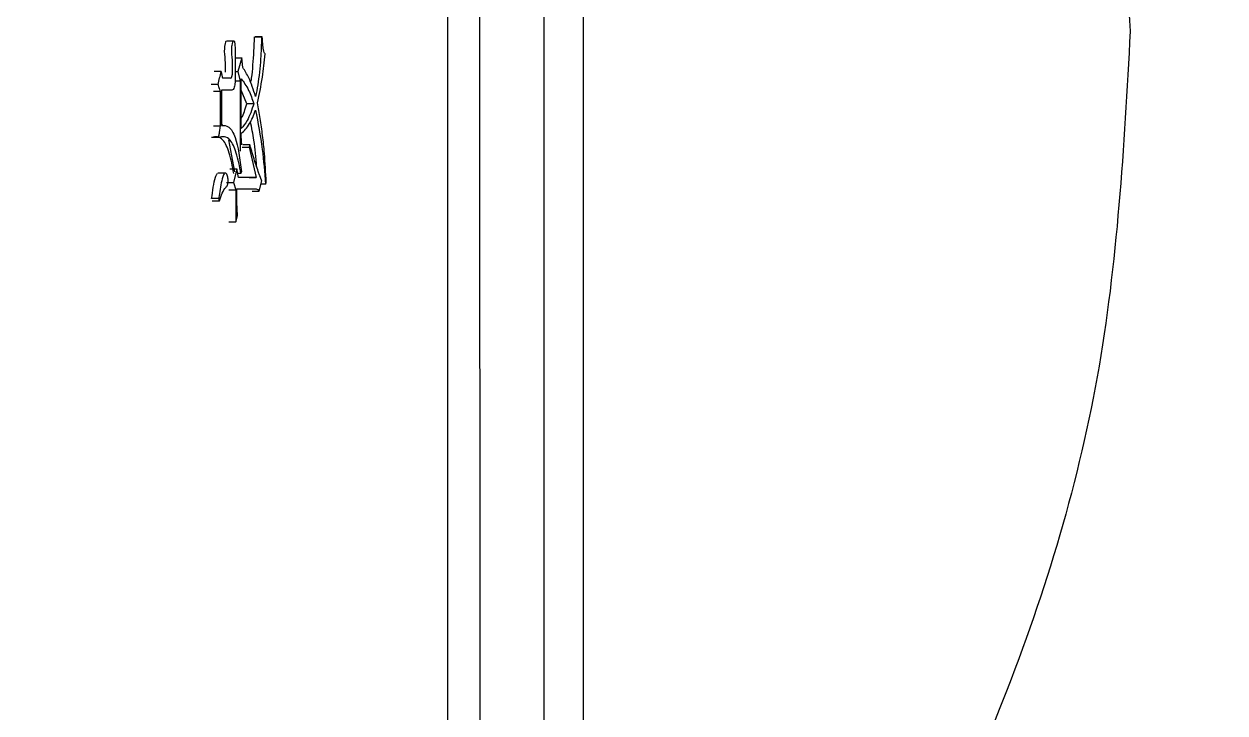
# Model space of a CAD drawing. Header units: millimetres. Extents: x 2223 to 4172, y 741 to 2119.
# Drawn here: x 3173.89 to 3190.06, y 994.7 to 1003.96 of the extents above; entities that cross this region are included whole.
import ezdxf

# ---------------------------------------------------------------- set-up
doc = ezdxf.new("R2010")
doc.units = ezdxf.units.MM

msp = doc.modelspace()

# ---------------------------------------------------------------- linework, layer by layer
at = {"color": 7, "linetype": 'Continuous', "lineweight": 25}
for p, q in [((3181.421, 985.541), (3181.421, 1014.847)), ((3180.889, 1014.573), (3180.892, 985.835)), ((3180.024, 1014.129), (3180.027, 985.836)), ((3179.599, 987.009), (3179.599, 1013.91)), ((3176.998, 1003.791), (3177.091, 1003.791)), ((3177.099, 1003.791), (3177.006, 1003.791)), ((3177.099, 1003.791), (3177.091, 1003.791)), ((3176.711, 1003.735), (3176.616, 1003.735)), ((3176.73, 1003.51), (3176.824, 1003.51)), ((3176.824, 1003.51), (3176.77, 1003.326)), ((3176.838, 1003.38), (3176.824, 1003.51)), ((3176.545, 1003.326), (3176.451, 1003.326)), ((3176.736, 1003.434), (3176.736, 1003.261)), ((3176.736, 1003.326), (3176.77, 1003.326)), ((3176.77, 1003.326), (3176.801, 1003.196)), ((3176.507, 1003.153), (3176.412, 1003.153)), ((3176.563, 1003.239), (3176.673, 1003.239)), ((3176.579, 1003.239), (3176.673, 1003.239)), ((3176.801, 1003.196), (3176.734, 1003.196)), ((3176.801, 1003.196), (3176.801, 1002.255)), ((3176.815, 1002.558), (3176.815, 1003.228)), ((3176.536, 1003.055), (3176.442, 1003.055)), ((3176.536, 1002.59), (3176.536, 1003.055)), ((3176.69, 1003.077), (3176.551, 1003.077)), ((3176.551, 1003.077), (3176.551, 1002.601)), ((3176.891, 1002.893), (3176.815, 1003.076)), ((3176.987, 1002.893), (3176.894, 1002.893)), ((3176.567, 1002.602), (3176.551, 1002.602)), ((3176.513, 1002.439), (3176.418, 1002.439)), ((3176.645, 1002.408), (3176.725, 1001.974)), ((3176.932, 1002.341), (3176.839, 1002.341)), ((3176.932, 1002.341), (3176.924, 1002.309)), ((3176.83, 1002.309), (3176.924, 1002.309)), ((3176.924, 1002.309), (3177.018, 1001.898)), ((3176.662, 1002.017), (3176.756, 1002.017)), ((3176.756, 1002.017), (3176.713, 1001.833)), ((3176.778, 1001.898), (3176.756, 1002.017)), ((3176.595, 1001.958), (3176.5, 1001.958)), ((3176.812, 1001.952), (3176.768, 1001.952)), ((3177.018, 1001.898), (3176.778, 1001.898)), ((3176.812, 1001.952), (3176.821, 1001.974)), ((3176.924, 1001.898), (3177.018, 1001.898)), ((3177.056, 1001.714), (3177.094, 1001.855)), ((3176.619, 1001.833), (3176.713, 1001.833)), ((3176.713, 1001.833), (3176.744, 1001.736)), ((3176.744, 1001.736), (3176.744, 1001.303)), ((3176.759, 1001.747), (3177.018, 1001.747)), ((3176.759, 1001.606), (3176.759, 1001.747)), ((3176.924, 1001.747), (3177.018, 1001.747)), ((3176.962, 1001.714), (3177.056, 1001.714)), ((3177.145, 1001.811), (3177.082, 1001.811)), ((3177.145, 1001.811), (3177.153, 1001.833)), ((3176.513, 1001.617), (3176.418, 1001.617)), ((3176.427, 1001.584), (3176.522, 1001.584)), ((3176.744, 1001.303), (3176.767, 1001.39))]:
    msp.add_line(p, q, dxfattribs=at)
at = {"color": 7, "linetype": 'Continuous', "lineweight": 25, "flags": 128}
for points in [[(3176.536, 1002.59), (3176.512, 1002.59), (3176.488, 1002.59), (3176.442, 1002.59)], [(3176.65, 1001.736), (3176.697, 1001.736), (3176.744, 1001.736)], [(3176.513, 1001.617), (3176.517, 1001.6), (3176.522, 1001.584)], [(3176.65, 1001.303), (3176.673, 1001.303), (3176.697, 1001.303), (3176.744, 1001.303)]]:
    msp.add_lwpolyline(points, dxfattribs=at)
at = {"color": 7, "linetype": 'Continuous', "lineweight": 25}
for points, knots in [([(3102.989, 995.903), (3105.549, 995.928), (3109.129, 995.962), (3114.399, 996.241), (3118.863, 996.577), (3124.179, 997.142), (3129.748, 997.916), (3135.562, 998.926), (3141.533, 1000.182), (3147.609, 1001.692), (3153.747, 1003.463), (3159.912, 1005.497), (3166.076, 1007.797), (3172.212, 1010.362), (3178.301, 1013.192), (3184.32, 1016.286), (3190.253, 1019.641), (3196.082, 1023.253), (3201.792, 1027.118), (3207.367, 1031.232), (3212.795, 1035.59), (3218.06, 1040.184), (3223.152, 1045.008), (3228.056, 1050.056), (3232.763, 1055.319), (3237.261, 1060.789), (3241.539, 1066.457), (3245.588, 1072.314), (3249.398, 1078.351), (3252.959, 1084.557), (3256.265, 1090.922), (3259.305, 1097.434), (3262.075, 1104.083), (3264.565, 1110.858), (3266.77, 1117.745), (3268.685, 1124.734), (3270.304, 1131.812), (3271.621, 1138.966), (3272.634, 1146.183), (3273.339, 1153.45), (3273.732, 1160.754), (3273.81, 1168.082), (3273.573, 1175.42), (3273.019, 1182.754), (3272.147, 1190.072), (3270.957, 1197.359), (3269.449, 1204.602), (3267.624, 1211.786), (3265.483, 1218.899), (3263.029, 1225.927), (3260.265, 1232.855), (3257.192, 1239.672), (3253.815, 1246.362), (3250.137, 1252.914), (3246.163, 1259.314), (3241.898, 1265.55), (3237.347, 1271.608), (3232.515, 1277.476), (3227.408, 1283.142), (3222.032, 1288.595), (3216.585, 1293.642), (3211.112, 1298.295), (3205.653, 1302.564), (3200.028, 1306.607), (3194.247, 1310.415), (3188.319, 1313.983), (3182.257, 1317.305), (3176.071, 1320.375), (3169.775, 1323.189), (3163.381, 1325.741), (3156.906, 1328.027), (3150.368, 1330.043), (3143.793, 1331.786), (3137.22, 1333.25), (3130.726, 1334.432), (3124.437, 1335.329), (3118.913, 1335.913), (3114.03, 1336.28), (3109.206, 1336.52), (3103.232, 1336.637), (3097.715, 1336.527), (3092.446, 1336.255), (3087.982, 1335.917), (3082.665, 1335.352), (3077.096, 1334.579), (3071.283, 1333.569), (3065.312, 1332.313), (3059.236, 1330.802), (3053.098, 1329.032), (3046.933, 1326.997), (3040.769, 1324.698), (3034.632, 1322.133), (3028.544, 1319.302), (3022.525, 1316.209), (3016.592, 1312.854), (3010.763, 1309.242), (3005.053, 1305.376), (2999.477, 1301.262), (2994.05, 1296.905), (2988.784, 1292.311), (2983.693, 1287.486), (2978.788, 1282.438), (2974.081, 1277.176), (2969.584, 1271.706), (2965.305, 1266.037), (2961.257, 1260.18), (2957.447, 1254.143), (2953.885, 1247.938), (2950.58, 1241.573), (2947.538, 1235.061), (2944.776, 1228.409), (2942.439, 1222.127), (2941.16, 1218.022), (2940.597, 1216.214)], [0, 0, 0, 0, 0.0102074, 0.014274, 0.021037, 0.0280561, 0.0355867, 0.0434511, 0.0515783, 0.0599113, 0.0684099, 0.0770439, 0.085791, 0.0946336, 0.1035582, 0.112554, 0.1216124, 0.1307262, 0.1398897, 0.1490979, 0.1583469, 0.1676331, 0.1769537, 0.1863062, 0.1956884, 0.2050985, 0.2145348, 0.2239961, 0.233481, 0.2429885, 0.2525178, 0.262068, 0.2716385, 0.2812287, 0.2908382, 0.3004664, 0.3101132, 0.3197782, 0.3294613, 0.3391624, 0.3488814, 0.3586183, 0.3683733, 0.3781464, 0.387938, 0.3977483, 0.4075776, 0.4174265, 0.4272956, 0.4371854, 0.4470968, 0.4570307, 0.4669882, 0.4769704, 0.486979, 0.4970156, 0.5070822, 0.5171812, 0.5273154, 0.5374882, 0.5477037, 0.5569145, 0.5661226, 0.5753266, 0.5845258, 0.5937191, 0.6029052, 0.6120821, 0.6212471, 0.6303962, 0.6395236, 0.6486197, 0.6576679, 0.6666375, 0.6754633, 0.6839789, 0.6919633, 0.6976055, 0.7035012, 0.7112199, 0.7214273, 0.7254939, 0.7322569, 0.739276, 0.7468066, 0.754671, 0.7627982, 0.7711312, 0.7796298, 0.7882638, 0.7970109, 0.8058535, 0.8147781, 0.8237739, 0.8328323, 0.8419461, 0.8511096, 0.8603178, 0.8695668, 0.878853, 0.8881736, 0.8975261, 0.9069083, 0.9163184, 0.9257547, 0.935216, 0.9447009, 0.9542084, 0.9637377, 0.9732879, 0.9828584, 0.9924486, 1, 1, 1, 1]), ([(3185.069, 1016.762), (3185.765, 1015.529), (3187.228, 1012.938), (3188.513, 1008.539), (3188.692, 1005.425), (3188.782, 1003.868)], [0, 0, 0, 0, 0.312215, 0.656107, 1, 1, 1, 1]), ([(3176.944, 1003.17), (3176.948, 1003.192), (3176.962, 1003.267), (3176.975, 1003.414), (3176.989, 1003.599), (3176.993, 1003.727), (3176.995, 1003.791)], [0, 0, 0, 0, 0.120306, 0.411451, 0.705042, 1, 1, 1, 1]), ([(3177.091, 1003.791), (3177.087, 1003.692), (3177.082, 1003.53), (3177.062, 1003.315), (3177.04, 1003.143), (3177.02, 1003.041), (3177.009, 1002.991)], [0, 0, 0, 0, 0.343988, 0.565055, 0.783969, 1, 1, 1, 1]), ([(3177.137, 1003.564), (3177.132, 1003.569), (3177.123, 1003.579), (3177.114, 1003.621), (3177.105, 1003.69), (3177.101, 1003.749), (3177.099, 1003.791)], [0, 0, 0, 0, 0.175771, 0.359485, 0.548639, 1, 1, 1, 1]), ([(3176.604, 1003.318), (3176.604, 1003.32), (3176.608, 1003.374), (3176.604, 1003.482), (3176.589, 1003.6), (3176.598, 1003.682), (3176.605, 1003.715), (3176.611, 1003.732), (3176.614, 1003.734), (3176.615, 1003.734)], [0, 0, 0, 0, 0.018521, 0.367057, 0.710389, 0.822056, 0.932404, 0.97926, 1, 1, 1, 1]), ([(3176.673, 1003.239), (3176.674, 1003.238), (3176.676, 1003.236), (3176.679, 1003.234), (3176.681, 1003.236), (3176.684, 1003.243), (3176.688, 1003.255), (3176.694, 1003.267), (3176.698, 1003.293), (3176.702, 1003.364), (3176.7, 1003.48), (3176.685, 1003.598), (3176.693, 1003.68), (3176.7, 1003.714), (3176.707, 1003.732), (3176.713, 1003.738), (3176.719, 1003.737), (3176.724, 1003.73), (3176.728, 1003.715), (3176.733, 1003.676), (3176.737, 1003.579), (3176.736, 1003.493), (3176.736, 1003.434)], [0, 0, 0, 0, 0.0138, 0.025127, 0.031098, 0.037099, 0.060784, 0.089374, 0.112534, 0.153888, 0.320046, 0.483741, 0.537098, 0.589789, 0.612612, 0.635583, 0.657284, 0.674402, 0.691535, 0.721107, 0.811251, 1, 1, 1, 1]), ([(3177.034, 1002.904), (3177.058, 1003.015), (3177.103, 1003.216), (3177.126, 1003.457), (3177.137, 1003.564)], [0, 0, 0, 0, 0.554975, 1, 1, 1, 1]), ([(3176.507, 1003.153), (3176.513, 1003.182), (3176.526, 1003.239), (3176.539, 1003.297), (3176.545, 1003.326)], [0, 0, 0, 0, 0.4999994, 1, 1, 1, 1]), ([(3176.545, 1003.326), (3176.548, 1003.311), (3176.554, 1003.283), (3176.56, 1003.254), (3176.563, 1003.239)], [0, 0, 0, 0, 0.5, 1, 1, 1, 1]), ([(3177.009, 1002.991), (3176.98, 1003.08), (3176.929, 1003.239), (3176.865, 1003.337), (3176.838, 1003.38)], [0, 0, 0, 0, 0.563739, 1, 1, 1, 1]), ([(3176.536, 1003.055), (3176.533, 1003.067), (3176.526, 1003.089), (3176.516, 1003.122), (3176.51, 1003.142), (3176.507, 1003.153)], [0, 0, 0, 0, 0.365746, 0.682872, 1, 1, 1, 1]), ([(3176.736, 1003.261), (3176.736, 1003.234), (3176.735, 1003.181), (3176.725, 1003.113), (3176.707, 1003.08), (3176.696, 1003.078), (3176.69, 1003.077)], [0, 0, 0, 0, 0.293529, 0.577239, 0.79045, 1, 1, 1, 1]), ([(3176.815, 1003.228), (3176.85, 1003.183), (3176.913, 1003.1), (3176.964, 1002.957), (3176.987, 1002.893)], [0, 0, 0, 0, 0.555585, 1, 1, 1, 1]), ([(3176.987, 1002.893), (3176.959, 1002.81), (3176.907, 1002.662), (3176.843, 1002.59), (3176.815, 1002.558)], [0, 0, 0, 0, 0.56317, 1, 1, 1, 1]), ([(3176.815, 1002.696), (3176.817, 1002.699), (3176.847, 1002.74), (3176.87, 1002.82), (3176.891, 1002.893)], [0, 0, 0, 0, 0.075653, 1, 1, 1, 1]), ([(3177.153, 1001.833), (3177.146, 1001.965), (3177.135, 1002.181), (3177.105, 1002.466), (3177.074, 1002.695), (3177.047, 1002.835), (3177.034, 1002.904)], [0, 0, 0, 0, 0.3437, 0.56446, 0.78335, 1, 1, 1, 1]), ([(3176.815, 1002.493), (3176.855, 1002.528), (3176.926, 1002.592), (3176.984, 1002.74), (3177.009, 1002.807)], [0, 0, 0, 0, 0.555454, 1, 1, 1, 1]), ([(3177.009, 1002.807), (3177.042, 1002.635), (3177.101, 1002.327), (3177.131, 1001.97), (3177.145, 1001.811)], [0, 0, 0, 0, 0.554852, 1, 1, 1, 1]), ([(3176.513, 1002.439), (3176.515, 1002.454), (3176.52, 1002.483), (3176.528, 1002.534), (3176.533, 1002.569), (3176.536, 1002.59)], [0, 0, 0, 0, 0.293208, 0.586415, 1, 1, 1, 1]), ([(3176.551, 1002.601), (3176.584, 1002.601), (3176.649, 1002.6), (3176.763, 1002.426), (3176.798, 1002.147), (3176.821, 1001.974)], [0, 0, 0, 0, 0.271711, 0.545564, 1, 1, 1, 1]), ([(3177.024, 1002.044), (3177.014, 1002.166), (3176.995, 1002.385), (3176.958, 1002.57), (3176.941, 1002.652)], [0, 0, 0, 0, 0.559578, 1, 1, 1, 1]), ([(3176.717, 1001.952), (3176.698, 1002.05), (3176.661, 1002.242), (3176.557, 1002.464), (3176.47, 1002.448), (3176.418, 1002.439)], [0, 0, 0, 0, 0.291558, 0.569369, 1, 1, 1, 1]), ([(3176.812, 1001.952), (3176.794, 1002.05), (3176.757, 1002.242), (3176.653, 1002.464), (3176.566, 1002.448), (3176.513, 1002.439)], [0, 0, 0, 0, 0.29142, 0.569226, 1, 1, 1, 1]), ([(3176.824, 1002.341), (3176.822, 1002.359), (3176.82, 1002.392), (3176.816, 1002.442), (3176.816, 1002.476), (3176.815, 1002.493)], [0, 0, 0, 0, 0.3484066, 0.6722881, 1, 1, 1, 1]), ([(3177.094, 1001.855), (3177.092, 1001.858), (3177.09, 1001.864), (3177.087, 1001.871), (3177.084, 1001.879), (3177.081, 1001.886), (3177.078, 1001.893), (3177.076, 1001.899), (3177.073, 1001.906), (3177.07, 1001.914), (3177.068, 1001.921), (3177.065, 1001.927), (3177.061, 1001.938), (3177.046, 1001.979), (3177.027, 1002.035), (3176.989, 1002.15), (3176.959, 1002.249), (3176.936, 1002.331), (3176.932, 1002.341)], [0, 0, 0, 0, 0.025377, 0.038065, 0.050754, 0.076131, 0.088819, 0.101507, 0.114196, 0.139573, 0.152261, 0.16495, 0.177638, 0.228393, 0.431466, 0.532978, 0.939243, 1, 1, 1, 1]), ([(3176.418, 1001.617), (3176.425, 1001.668), (3176.439, 1001.77), (3176.462, 1001.883), (3176.484, 1001.944), (3176.495, 1001.953), (3176.499, 1001.957)], [0, 0, 0, 0, 0.376936, 0.756018, 0.900931, 1, 1, 1, 1]), ([(3176.522, 1001.584), (3176.535, 1001.621), (3176.561, 1001.696), (3176.599, 1001.765), (3176.629, 1001.782), (3176.638, 1001.817), (3176.64, 1001.84), (3176.64, 1001.866), (3176.638, 1001.894), (3176.632, 1001.922), (3176.622, 1001.945), (3176.608, 1001.962), (3176.592, 1001.959), (3176.575, 1001.934), (3176.546, 1001.838), (3176.527, 1001.722), (3176.515, 1001.629), (3176.513, 1001.617)], [0, 0, 0, 0, 0.147264, 0.295549, 0.379238, 0.397703, 0.416178, 0.440331, 0.464931, 0.490583, 0.529382, 0.57023, 0.614805, 0.662848, 0.734386, 0.964893, 1, 1, 1, 1]), ([(3177.018, 1001.747), (3177.025, 1001.745), (3177.038, 1001.743), (3177.05, 1001.723), (3177.056, 1001.714)], [0, 0, 0, 0, 0.557224, 1, 1, 1, 1]), ([(3176.767, 1001.39), (3176.764, 1001.429), (3176.759, 1001.5), (3176.759, 1001.574), (3176.759, 1001.606)], [0, 0, 0, 0, 0.558839, 1, 1, 1, 1])]:
    msp.add_open_spline(points, degree=3, knots=knots, dxfattribs=at)
msp.add_open_spline([(3188.782, 1003.868), (3188.696, 1002.309), (3188.525, 999.189), (3187.137, 994.692), (3185.029, 990.484), (3182.995, 988.113), (3181.978, 986.927)], degree=3, dxfattribs=at)

doc.saveas('drawing.dxf')
